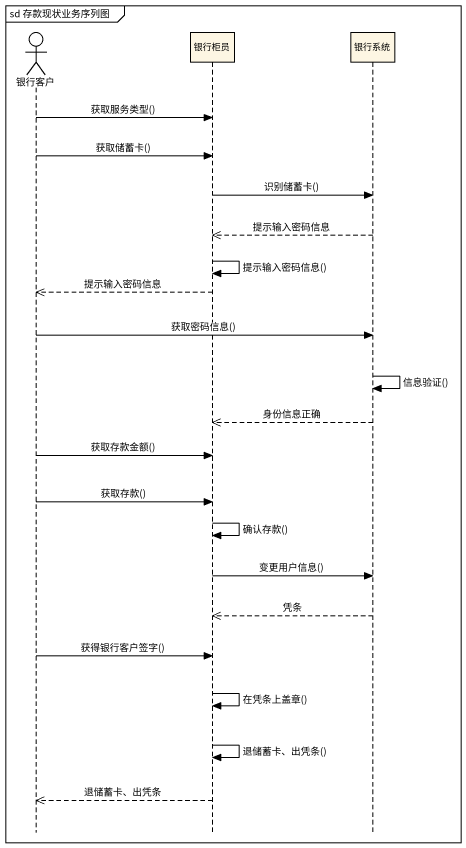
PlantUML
@startuml
mainframe sd 存款现状业务序列图
hide footbox
actor 银行客户
participant 银行柜员
participant 银行系统

银行客户 -> 银行柜员 : 获取服务类型()
银行客户 -> 银行柜员 : 获取储蓄卡()
银行柜员 -> 银行系统 : 识别储蓄卡()
银行系统 -->> 银行柜员 : 提示输入密码信息
银行柜员 -> 银行柜员 : 提示输入密码信息()
银行柜员 -->> 银行客户 : 提示输入密码信息
银行客户 -> 银行系统 : 获取密码信息()
银行系统 -> 银行系统 : 信息验证()
银行系统 -->> 银行柜员 : 身份信息正确
银行客户 -> 银行柜员 : 获取存款金额()
银行客户 -> 银行柜员 : 获取存款()
银行柜员 -> 银行柜员 : 确认存款()
银行柜员 -> 银行系统 : 变更用户信息()
银行系统 -->> 银行柜员 : 凭条
银行客户 -> 银行柜员 : 获得银行客户签字()
银行柜员 -> 银行柜员 : 在凭条上盖章()
银行柜员 -> 银行柜员 : 退储蓄卡、出凭条()
银行柜员 -->> 银行客户 : 退储蓄卡、出凭条
@enduml
